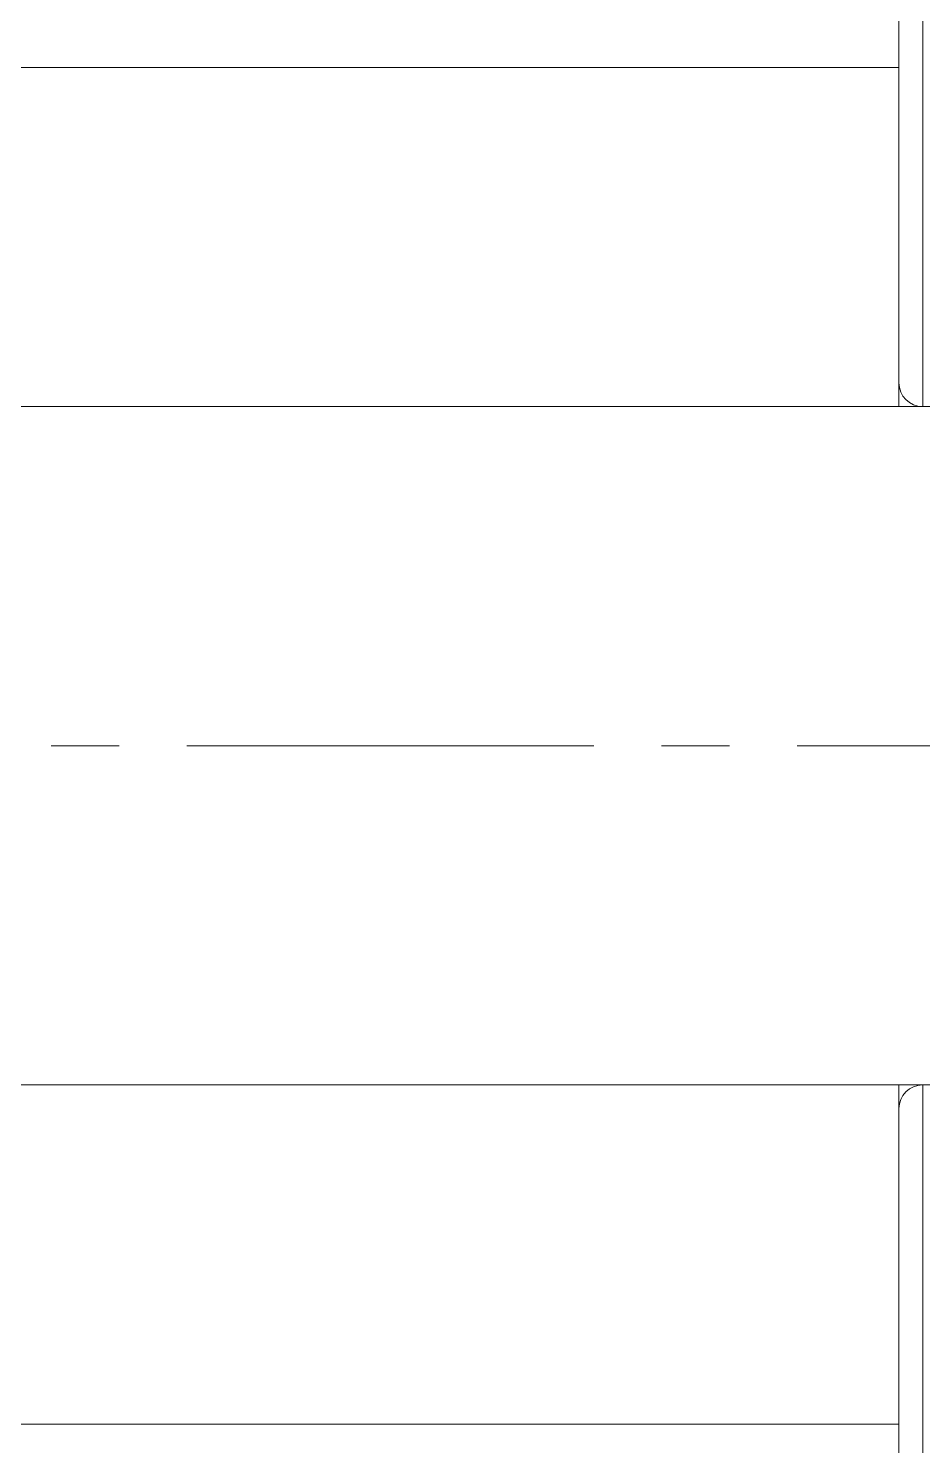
# Model space of a CAD drawing. Header units: millimetres. Extents: x -50460 to 50460, y -35640 to 35640.
# Drawn here: x -33299.92 to -33273.54, y 26596.31 to 26638.1 of the extents above; entities that cross this region are included whole.
import ezdxf

# ---------------------------------------------------------------- set-up
doc = ezdxf.new("R2010")
doc.units = ezdxf.units.MM
doc.set_wipeout_variables(frame=1)
doc.linetypes.add('点画线', pattern=[18, 12, -2, 2, -2])
for name, color, linetype, lineweight in [('EB0', 7, 'Continuous', 15), ('中心线层', 1, '点画线', 18), ('尺寸线层', 4, 'Continuous', 18), ('粗实线层', 7, 'Continuous', 15), ('粗实线层_1', 7, 'Continuous', 15), ('细实线层', 3, 'Continuous', 18)]:
    doc.layers.add(name, color=color, linetype=linetype, lineweight=lineweight)

# ---------------------------------------------------------------- blocks, each defined once
blk = doc.blocks.new('*X1002')
at = {"layer": '中心线层', "linetype": '点画线', "lineweight": 18}
for p, q in [((-3.51, 42.5), (-73.49, 42.5)), ((-3.51, 42.5), (-73.49, 42.5)), ((-16, 42.5), (-61, 42.5)), ((-16, 42.5), (-61, 42.5)), ((-16, 42.5), (-15.3, 42.5)), ((-16, 42.5), (-15.3, 42.5)), ((-15.3, 42.5), (-16, 42.5)), ((-15.3, 42.5), (-16, 42.5)), ((-15.3, 42.5), (-16, 42.5)), ((-15.3, 42.5), (-16, 42.5)), ((-0.7, 42.5), (-15.3, 42.5)), ((-0.7, 42.5), (-15.3, 42.5))]:
    blk.add_line(p, q, dxfattribs=at)
at = {"layer": '粗实线层'}
for p, q in [((-16, 66), (-16, 42.5)), ((-15.3, 42.5), (-15.3, 66)), ((-61, 62.5), (-16, 62.5)), ((-16, 62.5), (-16, 42.5)), ((-15.3, 42.5), (-15.3, 52.5)), ((-16, 42.5), (-16, 22.5)), ((-16, 42.5), (-16, 19)), ((-15.3, 32.5), (-15.3, 42.5)), ((-15.3, 19), (-15.3, 42.5)), ((-16, 22.5), (-61, 22.5))]:
    blk.add_line(p, q, dxfattribs=at)
for centre, start, end in [((-15.3, 53.2), 180.0002, 270), ((-15.3, 31.8), 90, 180)]:
    blk.add_arc(centre, 0.7, start, end, dxfattribs=at)
blk = doc.blocks.new('*X1010')
at = {"layer": 'EB0'}
for p, q in [((0, 10), (-138.5, 10)), ((0, -10), (-138.5, -10))]:
    blk.add_line(p, q, dxfattribs=at)
at = {"layer": '中心线层', "linetype": '点画线', "lineweight": 18}
blk.add_line((15.5, 0), (-143, 0), dxfattribs=at)
blk = doc.blocks.new('*X995')
at = {"layer": '粗实线层_1'}
blk.add_blockref('*X1002', (171.5, -105.5), dxfattribs=at)
blk.add_wipeout([(45, -63), (45, -71.5), (45, -71.5), (46.5, -73), (46.5, -73), (91, -73), (91, -73), (103.5, -73), (103.5, -73), (185, -73), (185, -73), (185, -80.321), (185, -80.321), (196.223, -80.321), (196.223, -80.321), (196.304, -80.192), (196.383, -80.061), (196.46, -79.929), (196.534, -79.796), (196.606, -79.661), (196.674, -79.525), (196.741, -79.387), (196.804, -79.249), (196.865, -79.109), (196.924, -78.968), (196.979, -78.826), (197.032, -78.683), (197.082, -78.539), (197.129, -78.394), (197.174, -78.248), (197.216, -78.101), (197.255, -77.953), (197.291, -77.805), (197.324, -77.656), (197.355, -77.507), (197.382, -77.357), (197.407, -77.206), (197.429, -77.055), (197.448, -76.904), (197.464, -76.752), (197.477, -76.6), (197.487, -76.448), (197.494, -76.295), (197.499, -76.143), (197.5, -75.99), (197.5, -75.99), (197.5, -63), (197.5, -63), (197.5, -50.01), (197.5, -50.01), (197.499, -49.857), (197.494, -49.705), (197.487, -49.552), (197.477, -49.4), (197.464, -49.248), (197.448, -49.096), (197.429, -48.945), (197.407, -48.794), (197.382, -48.643), (197.355, -48.493), (197.324, -48.344), (197.291, -48.195), (197.255, -48.047), (197.216, -47.899), (197.174, -47.752), (197.129, -47.606), (197.082, -47.461), (197.032, -47.317), (196.979, -47.174), (196.924, -47.032), (196.865, -46.891), (196.804, -46.751), (196.741, -46.613), (196.674, -46.475), (196.606, -46.339), (196.534, -46.204), (196.46, -46.071), (196.383, -45.939), (196.304, -45.808), (196.223, -45.679), (196.223, -45.679), (185, -45.679), (185, -45.679), (185, -53), (185, -53), (103.5, -53), (103.5, -53), (91, -53), (91, -53), (46.5, -53), (46.5, -53), (45, -54.5), (45, -54.5)]).dxf.layer = '粗实线层_1'
blk.add_blockref('*X1010', (185, -63), dxfattribs=at)
blk = doc.blocks.new('*X947')
at = {"layer": 'EB0'}
blk.add_blockref('*X995', (790, 1048), dxfattribs=at)
blk = doc.blocks.new('*X805')
at = {"layer": '细实线层'}
blk.add_blockref('*X947', (-1515, 4855), dxfattribs=at)

msp = doc.modelspace()

# ---------------------------------------------------------------- block references
at = {"layer": '尺寸线层'}
msp.add_blockref('*X805', (-32704.742, 20776.945), dxfattribs=at)

doc.saveas('drawing.dxf')
